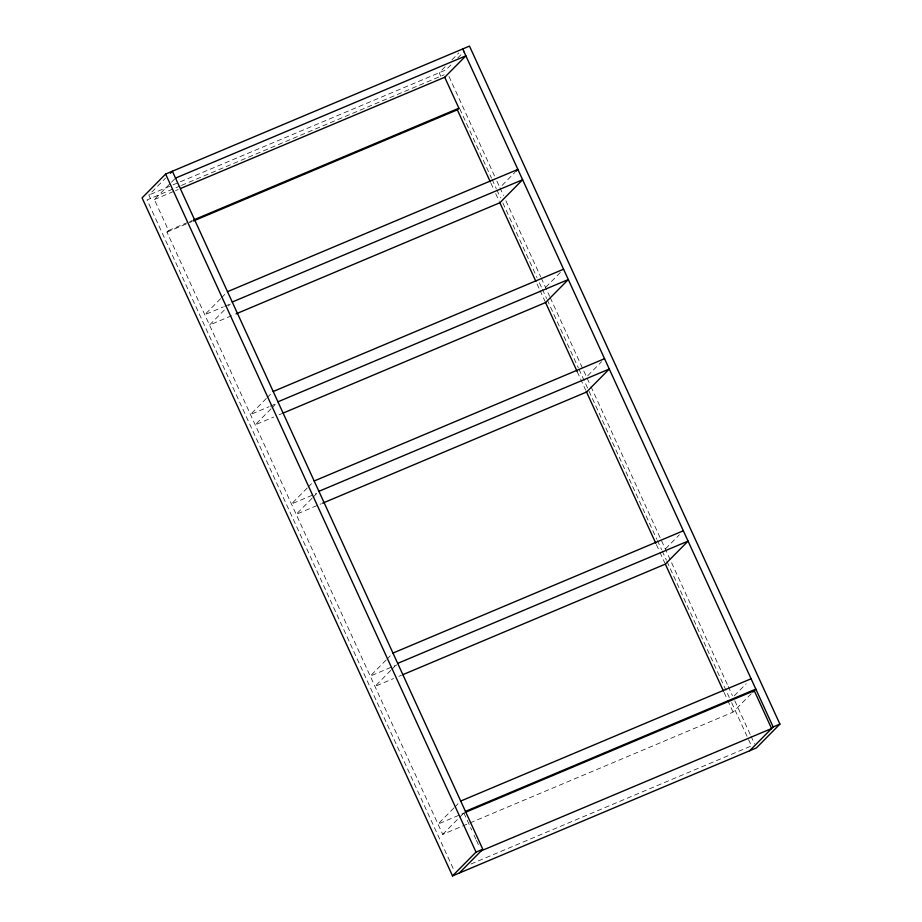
<?xml version="1.0" encoding="UTF-8"?>
<svg xmlns="http://www.w3.org/2000/svg" width="922" height="922" viewBox="0 0 922 922"><rect width="100%" height="100%" fill="white"/><g stroke="black" fill="none" stroke-linecap="round" stroke-linejoin="round"><path stroke-width="0.69" stroke-dasharray="4.61 3.46" d="M150.424 198.484L148.845 195.049L165.511 178.177M751.223 693.747L733.082 712.118L442.721 834.398L166.963 232.114L168.53 230.523L154.354 199.544L170.478 183.213M171.48 182.199L175.514 178.107M445.096 66.799L439.218 72.757L440.797 76.203M451.953 59.861L458.81 52.911M450.87 64.955L445.971 69.911L148.845 195.049M457.727 58.005L464.584 51.056M220.6 298.693L204.788 314.713L223.343 306.888M221.58 297.691L225.533 293.692M224.334 310.023L209.513 325.04L232.056 315.543M228.287 306.012L230.27 304.018M266.297 398.5L250.484 414.52L269.04 406.706M267.276 397.497L271.229 393.498M271.022 408.826L255.21 424.846L273.765 417.021M272.013 407.824L275.966 403.824M502.075 185.414L514.914 172.402M307.257 487.992L291.444 504L316.638 493.397M308.248 486.989L312.201 482.978M311.993 498.318L296.181 514.326L321.363 503.723M312.973 497.315L316.926 493.305M545.789 287.226L560.611 272.209M587.752 375.715L601.582 361.701M386.053 660.071L370.241 676.091L396.748 664.923M387.033 659.069L390.986 655.069M390.778 670.398L374.966 686.406L393.521 678.592M391.758 669.395L395.711 665.396M665.546 548.797L679.376 534.783M453.808 808.064L437.996 824.084L464.504 812.916M454.788 807.061L458.741 803.062M442.721 834.398L464.458 812.386M734.292 695.787L746.152 683.778M180.205 185.944L147.047 199.913L454.316 871.036M181.542 185.38L444.173 74.774M154.354 199.544L174.235 191.165M175.572 190.612L178.223 189.494M168.53 230.523L188.422 222.144M189.748 221.591L192.398 220.473M166.963 232.114L192.156 221.499M224.668 306.335L229.97 304.099M270.365 406.141L276.992 403.352M279.078 414.796L281.729 413.678M398.823 676.356L401.485 675.238M470.946 864.029L751.442 745.91L747.846 738.061M448.968 76.457L494.515 175.941M496.912 181.173L499.309 186.405M499.908 187.719L503.504 195.568M505.901 200.8L540.649 276.727M541.249 278.029L549.639 296.354M550.238 297.668L590.391 385.361M590.99 386.664L727.619 685.104M728.219 686.406L732.414 695.568M734.811 700.801L750.393 734.834M750.992 736.148L754.588 743.996M459.744 108.796L491.484 178.13M492.083 179.433L496.278 188.595M496.877 189.909L500.473 197.757M502.87 202.99L537.007 277.557M539.405 282.789L541.802 288.021M542.401 289.335L546.596 298.486M547.195 299.8L578.336 367.82M578.935 369.134L656.798 539.209M657.398 540.511L661.593 549.673M662.192 550.976L666.387 560.138M666.986 561.44L729.279 697.505M731.676 702.737L747.246 736.747M490.907 183.144L493.305 188.388M495.702 193.62L499.298 201.48M537.065 283.964L539.462 289.197M540.062 290.511L544.983 301.264M577.23 371.693L585.62 390.018M656.36 544.522L659.357 551.068M659.956 552.382L664.75 562.858M724.093 692.48L727.089 699.026M727.688 700.34L733.082 712.118M463.881 812.974L471.649 829.938M474.046 835.159L475.833 839.078M476.432 840.391L479.417 846.915"/><path stroke-width="1.38" d="M165.614 174.074L142.092 197.884L452.518 875.9L756.386 747.926L779.908 724.116L469.482 46.1L165.614 174.074L476.029 852.089L452.518 875.9M170.409 173.209L172.368 171.227L482.782 849.243L459.271 873.053M180.873 188.376L444.727 77.264L465.887 55.827L175.514 178.107M193.482 220.946L457.335 109.822L458.902 108.231L444.727 77.264M515.905 171.4L517.887 169.406L227.515 291.686M402.81 674.685L665.327 564.126L688.066 541.11L397.693 663.391M752.848 692.099L755.821 689.103L465.449 811.383M749.632 750.773L773.155 726.951L779.908 724.116M193.724 219.909L458.902 108.231M232.24 302.013L522.613 179.732L499.885 202.748L236.032 313.872M273.212 391.493L563.584 269.212M277.937 401.819L568.309 279.539L545.57 302.554L283.054 413.114M314.183 480.984L604.544 358.693M318.908 491.311L609.281 369.019L586.542 392.046L322.688 503.158M392.968 653.064L683.329 530.784M460.723 801.057L751.096 678.776M465.207 812.409L754.254 690.682L771.587 728.541L481.215 850.833M476.029 852.089L482.782 849.243M462.729 48.947L773.155 726.951M457.335 109.822L490.308 181.841M499.897 202.782L535.866 281.348M545.455 302.301L577.23 371.693M586.219 391.331L655.761 543.208M665.35 564.16L723.493 691.166"/></g></svg>
